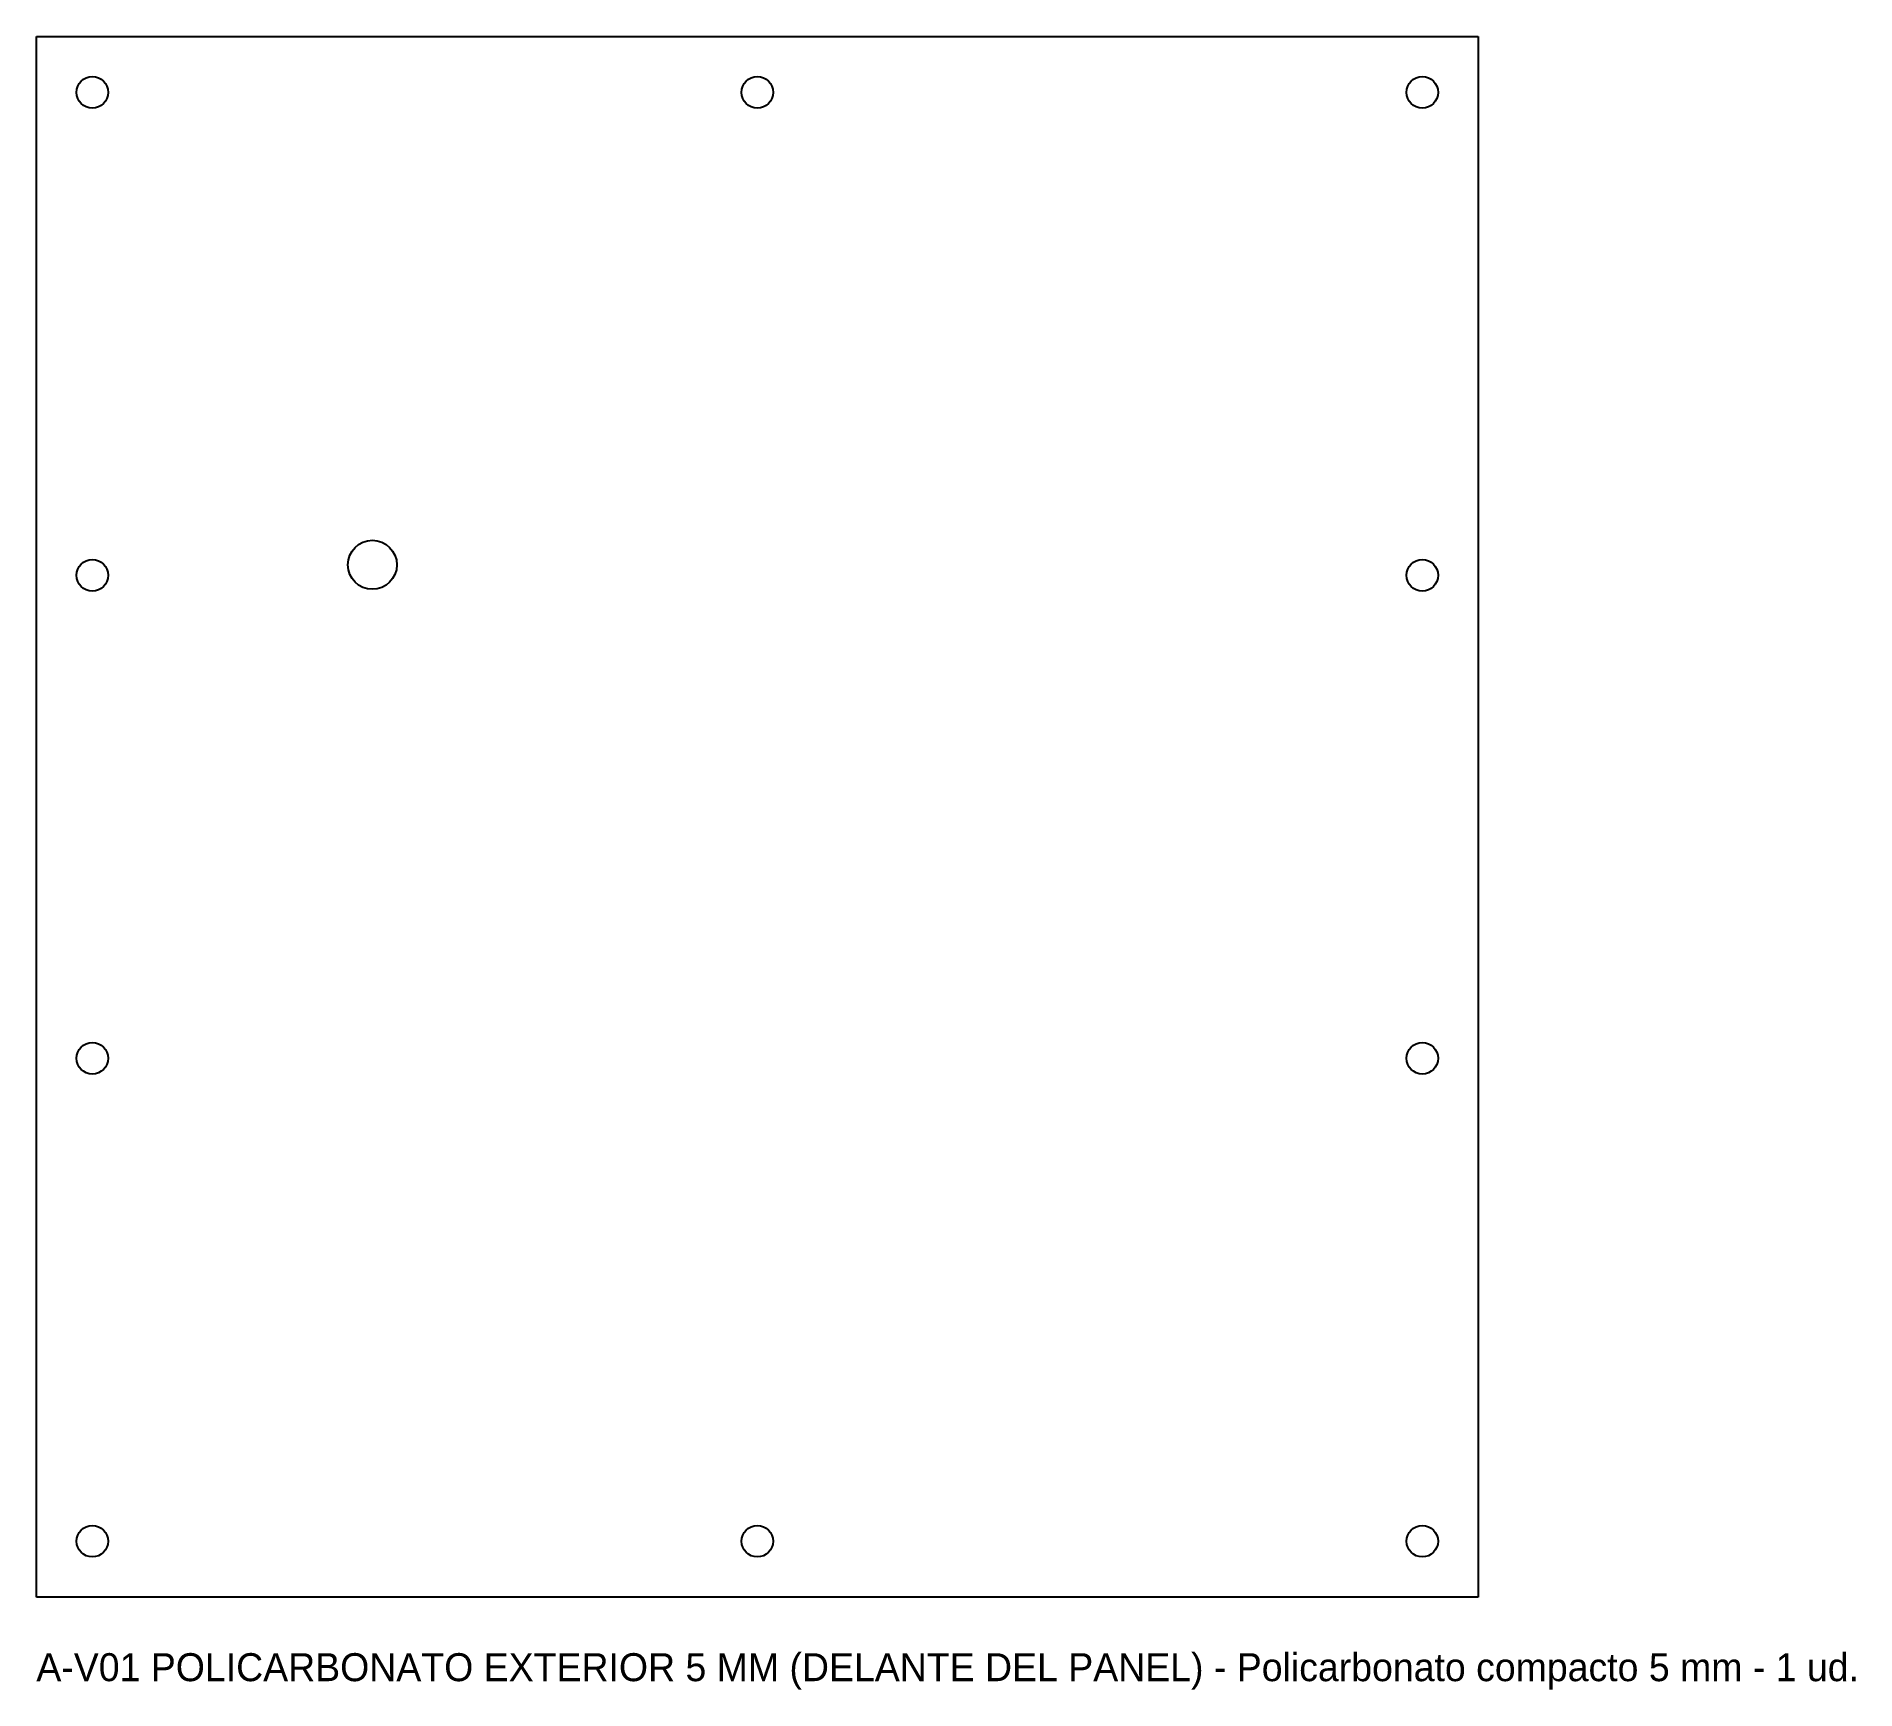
# Model space of a CAD drawing. Header units: millimetres. Extents: x -103 to 157, y -125 to 112.
import ezdxf

# ---------------------------------------------------------------- set-up
doc = ezdxf.new("R2010")
doc.units = ezdxf.units.MM
doc.layers.add('CORTE', color=7, linetype='CONTINUOUS')
doc.layers.add('TEXTO', color=3, linetype='CONTINUOUS')

msp = doc.modelspace()

# ---------------------------------------------------------------- linework, layer by layer
at = {"layer": 'CORTE'}
for p, q in [((-103.05, -111.47), (-103.05, 111.53)), ((-103.05, 111.53), (102.95, 111.53)), ((102.95, 111.53), (102.95, -111.47)), ((102.95, -111.47), (-103.05, -111.47))]:
    msp.add_line(p, q, dxfattribs=at)
for centre, radius in [((-95.05, 103.53), 2.25), ((-0.05, 103.53), 2.25), ((94.95, 103.53), 2.25), ((-55.05, 36.03), 3.5), ((-95.05, 34.53), 2.25), ((94.95, 34.53), 2.25), ((-95.05, -34.47), 2.25), ((94.95, -34.47), 2.25), ((-95.05, -103.47), 2.25), ((-0.05, -103.47), 2.25), ((94.95, -103.47), 2.25)]:
    msp.add_circle(centre, radius, dxfattribs=at)

# ---------------------------------------------------------------- texts
at = {"layer": 'TEXTO'}
msp.add_text('A-V01 POLICARBONATO EXTERIOR 5 MM (DELANTE DEL PANEL) - Policarbonato compacto 5 mm - 1 ud.', height=4, dxfattribs=at).set_placement((-103.05, -123.47))

doc.saveas('drawing.dxf')
